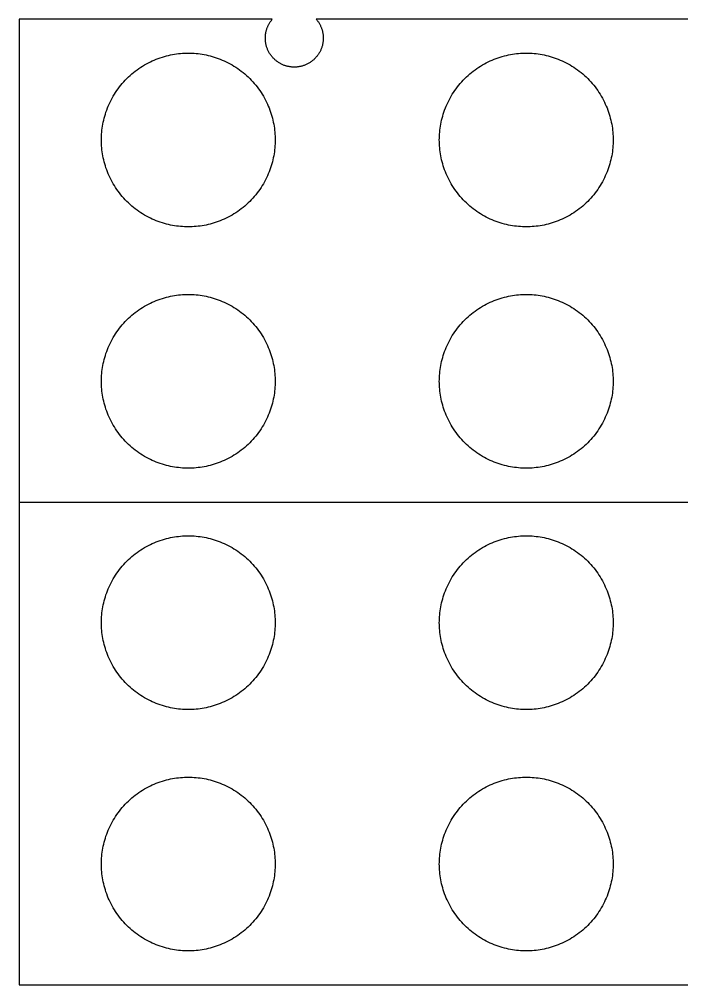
# Model space of a CAD drawing. Header units: millimetres. Extents: x -1467 to -767, y 409 to 909.
# Drawn here: x -1467 to -1124, y 409 to 909 of the extents above; entities that cross this region are included whole.
import ezdxf

# ---------------------------------------------------------------- set-up
doc = ezdxf.new("R2010")
doc.units = ezdxf.units.MM
doc.header["$MEASUREMENT"] = 0
doc.layers.add('Default', color=178, linetype='Continuous', true_color=0x000000)

msp = doc.modelspace()

# ---------------------------------------------------------------- linework, layer by layer
at = {"layer": 'Default'}
for points in [[(-1466.95, 908.7), (-1466.95, 408.7)], [(-1335.94, 908.7), (-1466.95, 908.7)], [(-1309.55, 898.94), (-1309.55, 898.61), (-1309.56, 898.27), (-1309.58, 897.93), (-1309.61, 897.59), (-1309.64, 897.25), (-1309.69, 896.91), (-1309.74, 896.56), (-1309.8, 896.21), (-1309.87, 895.86), (-1309.94, 895.51), (-1310.03, 895.16), (-1310.13, 894.81), (-1310.23, 894.46), (-1310.35, 894.11), (-1310.47, 893.77), (-1310.6, 893.42), (-1310.74, 893.07), (-1310.89, 892.73), (-1311.05, 892.39), (-1311.22, 892.05), (-1311.4, 891.72), (-1311.59, 891.38), (-1311.79, 891.06), (-1311.99, 890.73), (-1312.21, 890.41), (-1312.43, 890.1), (-1312.66, 889.79), (-1312.9, 889.49), (-1313.15, 889.19), (-1313.41, 888.9), (-1313.67, 888.61), (-1313.94, 888.33), (-1314.22, 888.06), (-1314.5, 887.8), (-1314.8, 887.54), (-1315.09, 887.3), (-1315.4, 887.06), (-1315.71, 886.82), (-1316.02, 886.6), (-1316.34, 886.39), (-1316.66, 886.18), (-1316.99, 885.98), (-1317.32, 885.8), (-1317.66, 885.62), (-1318, 885.45), (-1318.34, 885.29), (-1318.68, 885.14), (-1319.03, 884.99), (-1319.37, 884.86), (-1319.72, 884.74), (-1320.07, 884.62), (-1320.42, 884.52), (-1320.77, 884.42), (-1321.12, 884.34), (-1321.47, 884.26), (-1321.82, 884.19), (-1322.17, 884.13), (-1322.51, 884.08), (-1322.86, 884.04), (-1323.2, 884), (-1323.54, 883.97), (-1323.88, 883.96), (-1324.21, 883.94), (-1324.55, 883.94), (-1324.88, 883.94), (-1325.22, 883.96), (-1325.55, 883.97), (-1325.9, 884), (-1326.24, 884.04), (-1326.58, 884.08), (-1326.93, 884.13), (-1327.28, 884.19), (-1327.63, 884.26), (-1327.98, 884.34), (-1328.33, 884.42), (-1328.68, 884.52), (-1329.02, 884.62), (-1329.37, 884.74), (-1329.72, 884.86), (-1330.07, 884.99), (-1330.41, 885.14), (-1330.76, 885.29), (-1331.1, 885.45), (-1331.44, 885.62), (-1331.77, 885.8), (-1332.1, 885.98), (-1332.43, 886.18), (-1332.76, 886.39), (-1333.08, 886.6), (-1333.39, 886.82), (-1333.7, 887.06), (-1334, 887.3), (-1334.3, 887.54), (-1334.59, 887.8), (-1334.88, 888.06), (-1335.15, 888.33), (-1335.43, 888.61), (-1335.69, 888.9), (-1335.94, 889.19), (-1336.19, 889.49), (-1336.43, 889.79), (-1336.66, 890.1), (-1336.89, 890.41), (-1337.1, 890.73), (-1337.31, 891.06), (-1337.51, 891.38), (-1337.69, 891.72), (-1337.87, 892.05), (-1338.04, 892.39), (-1338.2, 892.73), (-1338.35, 893.07), (-1338.49, 893.42), (-1338.63, 893.77), (-1338.75, 894.11), (-1338.86, 894.46), (-1338.97, 894.81), (-1339.06, 895.16), (-1339.15, 895.51), (-1339.23, 895.86), (-1339.3, 896.21), (-1339.36, 896.56), (-1339.41, 896.91), (-1339.45, 897.25), (-1339.49, 897.59), (-1339.51, 897.93), (-1339.53, 898.27), (-1339.54, 898.61), (-1339.55, 898.94), (-1339.54, 899.24), (-1339.54, 899.55), (-1339.52, 899.85), (-1339.5, 900.16), (-1339.47, 900.47), (-1339.43, 900.78), (-1339.39, 901.1), (-1339.34, 901.41), (-1339.29, 901.73), (-1339.22, 902.05), (-1339.15, 902.36), (-1339.07, 902.68), (-1338.99, 903), (-1338.9, 903.31), (-1338.8, 903.63), (-1338.69, 903.95), (-1338.57, 904.26), (-1338.45, 904.58), (-1338.32, 904.89), (-1338.18, 905.2), (-1338.03, 905.51), (-1337.88, 905.82), (-1337.72, 906.12), (-1337.55, 906.42), (-1337.37, 906.72), (-1337.19, 907.02), (-1337, 907.31), (-1336.8, 907.6), (-1336.59, 907.88), (-1336.38, 908.16), (-1336.16, 908.43), (-1335.94, 908.7)], [(-766.95, 908.7), (-1313.16, 908.7)], [(-1313.16, 908.7), (-1312.93, 908.43), (-1312.72, 908.16), (-1312.5, 907.88), (-1312.3, 907.6), (-1312.1, 907.31), (-1311.91, 907.02), (-1311.72, 906.72), (-1311.55, 906.42), (-1311.38, 906.12), (-1311.22, 905.82), (-1311.06, 905.51), (-1310.92, 905.2), (-1310.78, 904.89), (-1310.65, 904.58), (-1310.52, 904.26), (-1310.41, 903.95), (-1310.3, 903.63), (-1310.2, 903.31), (-1310.11, 903), (-1310.02, 902.68), (-1309.94, 902.36), (-1309.87, 902.05), (-1309.81, 901.73), (-1309.75, 901.41), (-1309.7, 901.1), (-1309.66, 900.78), (-1309.63, 900.47), (-1309.6, 900.16), (-1309.58, 899.85), (-1309.56, 899.55), (-1309.55, 899.24), (-1309.55, 898.94)], [(-1466.95, 658.7), (-766.95, 658.7)], [(-1466.95, 408.7), (-766.95, 408.7)]]:
    msp.add_lwpolyline(points, dxfattribs=at)
for points in [[(-1334.45, 846.2), (-1334.46, 845.21), (-1334.49, 844.2), (-1334.55, 843.18), (-1334.63, 842.16), (-1334.74, 841.13), (-1334.86, 840.1), (-1335.02, 839.06), (-1335.2, 838.02), (-1335.41, 836.97), (-1335.64, 835.92), (-1335.9, 834.87), (-1336.19, 833.82), (-1336.5, 832.77), (-1336.84, 831.73), (-1337.21, 830.68), (-1337.61, 829.64), (-1338.03, 828.6), (-1338.49, 827.57), (-1338.97, 826.55), (-1339.48, 825.54), (-1340.01, 824.53), (-1340.58, 823.54), (-1341.17, 822.55), (-1341.78, 821.58), (-1342.43, 820.62), (-1343.1, 819.68), (-1343.79, 818.75), (-1344.51, 817.84), (-1345.26, 816.95), (-1346.02, 816.07), (-1346.82, 815.22), (-1347.63, 814.38), (-1348.46, 813.57), (-1349.32, 812.78), (-1350.19, 812.01), (-1351.08, 811.27), (-1352, 810.55), (-1352.92, 809.85), (-1353.87, 809.18), (-1354.82, 808.54), (-1355.8, 807.92), (-1356.78, 807.33), (-1357.77, 806.77), (-1358.78, 806.23), (-1359.79, 805.72), (-1360.82, 805.24), (-1361.85, 804.79), (-1362.88, 804.36), (-1363.92, 803.97), (-1364.97, 803.6), (-1366.02, 803.26), (-1367.07, 802.94), (-1368.12, 802.65), (-1369.17, 802.39), (-1370.21, 802.16), (-1371.26, 801.96), (-1372.3, 801.78), (-1373.34, 801.62), (-1374.38, 801.49), (-1375.4, 801.39), (-1376.43, 801.31), (-1377.44, 801.25), (-1378.45, 801.22), (-1379.45, 801.2), (-1380.45, 801.22), (-1381.45, 801.25), (-1382.47, 801.31), (-1383.49, 801.39), (-1384.52, 801.49), (-1385.55, 801.62), (-1386.59, 801.78), (-1387.64, 801.96), (-1388.68, 802.16), (-1389.73, 802.39), (-1390.78, 802.65), (-1391.83, 802.94), (-1392.88, 803.26), (-1393.93, 803.6), (-1394.97, 803.97), (-1396.01, 804.36), (-1397.05, 804.79), (-1398.08, 805.24), (-1399.1, 805.72), (-1400.12, 806.23), (-1401.12, 806.77), (-1402.12, 807.33), (-1403.1, 807.92), (-1404.07, 808.54), (-1405.03, 809.18), (-1405.97, 809.85), (-1406.9, 810.55), (-1407.81, 811.27), (-1408.7, 812.01), (-1409.58, 812.78), (-1410.43, 813.57), (-1411.27, 814.38), (-1412.08, 815.22), (-1412.87, 816.07), (-1413.64, 816.95), (-1414.38, 817.84), (-1415.1, 818.75), (-1415.8, 819.68), (-1416.47, 820.62), (-1417.11, 821.58), (-1417.73, 822.55), (-1418.32, 823.54), (-1418.88, 824.53), (-1419.42, 825.54), (-1419.93, 826.55), (-1420.41, 827.57), (-1420.86, 828.6), (-1421.29, 829.64), (-1421.69, 830.68), (-1422.06, 831.73), (-1422.4, 832.77), (-1422.71, 833.82), (-1423, 834.87), (-1423.26, 835.92), (-1423.49, 836.97), (-1423.7, 838.02), (-1423.88, 839.06), (-1424.03, 840.1), (-1424.16, 841.13), (-1424.27, 842.16), (-1424.35, 843.18), (-1424.4, 844.2), (-1424.44, 845.21), (-1424.45, 846.2), (-1424.44, 847.2), (-1424.4, 848.21), (-1424.35, 849.23), (-1424.27, 850.25), (-1424.16, 851.28), (-1424.03, 852.31), (-1423.88, 853.35), (-1423.7, 854.39), (-1423.49, 855.44), (-1423.26, 856.49), (-1423, 857.54), (-1422.71, 858.59), (-1422.4, 859.64), (-1422.06, 860.68), (-1421.69, 861.73), (-1421.29, 862.77), (-1420.86, 863.8), (-1420.41, 864.83), (-1419.93, 865.86), (-1419.42, 866.87), (-1418.88, 867.88), (-1418.32, 868.87), (-1417.73, 869.86), (-1417.11, 870.83), (-1416.47, 871.79), (-1415.8, 872.73), (-1415.1, 873.66), (-1414.38, 874.57), (-1413.64, 875.46), (-1412.87, 876.34), (-1412.08, 877.19), (-1411.27, 878.02), (-1410.43, 878.84), (-1409.58, 879.63), (-1408.7, 880.4), (-1407.81, 881.14), (-1406.9, 881.86), (-1405.97, 882.56), (-1405.03, 883.23), (-1404.07, 883.87), (-1403.1, 884.49), (-1402.12, 885.08), (-1401.12, 885.64), (-1400.12, 886.18), (-1399.1, 886.69), (-1398.08, 887.17), (-1397.05, 887.62), (-1396.01, 888.04), (-1394.97, 888.44), (-1393.93, 888.81), (-1392.88, 889.15), (-1391.83, 889.47), (-1390.78, 889.75), (-1389.73, 890.01), (-1388.68, 890.25), (-1387.64, 890.45), (-1386.59, 890.63), (-1385.55, 890.79), (-1384.52, 890.92), (-1383.49, 891.02), (-1382.47, 891.1), (-1381.45, 891.16), (-1380.45, 891.19), (-1379.45, 891.2), (-1378.45, 891.19), (-1377.44, 891.16), (-1376.43, 891.1), (-1375.4, 891.02), (-1374.38, 890.92), (-1373.34, 890.79), (-1372.3, 890.63), (-1371.26, 890.45), (-1370.21, 890.25), (-1369.17, 890.01), (-1368.12, 889.75), (-1367.07, 889.47), (-1366.02, 889.15), (-1364.97, 888.81), (-1363.92, 888.44), (-1362.88, 888.04), (-1361.85, 887.62), (-1360.82, 887.17), (-1359.79, 886.69), (-1358.78, 886.18), (-1357.77, 885.64), (-1356.78, 885.08), (-1355.8, 884.49), (-1354.82, 883.87), (-1353.87, 883.23), (-1352.92, 882.56), (-1352, 881.86), (-1351.08, 881.14), (-1350.19, 880.4), (-1349.32, 879.63), (-1348.46, 878.84), (-1347.63, 878.02), (-1346.82, 877.19), (-1346.02, 876.34), (-1345.26, 875.46), (-1344.51, 874.57), (-1343.79, 873.66), (-1343.1, 872.73), (-1342.43, 871.79), (-1341.78, 870.83), (-1341.17, 869.86), (-1340.58, 868.87), (-1340.01, 867.88), (-1339.48, 866.87), (-1338.97, 865.86), (-1338.49, 864.83), (-1338.03, 863.8), (-1337.61, 862.77), (-1337.21, 861.73), (-1336.84, 860.68), (-1336.5, 859.64), (-1336.19, 858.59), (-1335.9, 857.54), (-1335.64, 856.49), (-1335.41, 855.44), (-1335.2, 854.39), (-1335.02, 853.35), (-1334.86, 852.31), (-1334.74, 851.28), (-1334.63, 850.25), (-1334.55, 849.23), (-1334.49, 848.21), (-1334.46, 847.2)], [(-1159.45, 846.2), (-1159.46, 845.21), (-1159.49, 844.2), (-1159.55, 843.18), (-1159.63, 842.16), (-1159.74, 841.13), (-1159.86, 840.1), (-1160.02, 839.06), (-1160.2, 838.02), (-1160.41, 836.97), (-1160.64, 835.92), (-1160.9, 834.87), (-1161.19, 833.82), (-1161.5, 832.77), (-1161.84, 831.73), (-1162.21, 830.68), (-1162.61, 829.64), (-1163.03, 828.6), (-1163.49, 827.57), (-1163.97, 826.55), (-1164.48, 825.54), (-1165.01, 824.53), (-1165.58, 823.54), (-1166.17, 822.55), (-1166.78, 821.58), (-1167.43, 820.62), (-1168.1, 819.68), (-1168.79, 818.75), (-1169.51, 817.84), (-1170.26, 816.95), (-1171.02, 816.07), (-1171.82, 815.22), (-1172.63, 814.38), (-1173.46, 813.57), (-1174.32, 812.78), (-1175.19, 812.01), (-1176.08, 811.27), (-1177, 810.55), (-1177.92, 809.85), (-1178.87, 809.18), (-1179.82, 808.54), (-1180.8, 807.92), (-1181.78, 807.33), (-1182.77, 806.77), (-1183.78, 806.23), (-1184.79, 805.72), (-1185.82, 805.24), (-1186.85, 804.79), (-1187.88, 804.36), (-1188.92, 803.97), (-1189.97, 803.6), (-1191.02, 803.26), (-1192.07, 802.94), (-1193.12, 802.65), (-1194.17, 802.39), (-1195.21, 802.16), (-1196.26, 801.96), (-1197.3, 801.78), (-1198.34, 801.62), (-1199.38, 801.49), (-1200.4, 801.39), (-1201.43, 801.31), (-1202.44, 801.25), (-1203.45, 801.22), (-1204.45, 801.2), (-1205.45, 801.22), (-1206.45, 801.25), (-1207.47, 801.31), (-1208.49, 801.39), (-1209.52, 801.49), (-1210.55, 801.62), (-1211.59, 801.78), (-1212.64, 801.96), (-1213.68, 802.16), (-1214.73, 802.39), (-1215.78, 802.65), (-1216.83, 802.94), (-1217.88, 803.26), (-1218.93, 803.6), (-1219.97, 803.97), (-1221.01, 804.36), (-1222.05, 804.79), (-1223.08, 805.24), (-1224.1, 805.72), (-1225.12, 806.23), (-1226.12, 806.77), (-1227.12, 807.33), (-1228.1, 807.92), (-1229.07, 808.54), (-1230.03, 809.18), (-1230.97, 809.85), (-1231.9, 810.55), (-1232.81, 811.27), (-1233.7, 812.01), (-1234.58, 812.78), (-1235.43, 813.57), (-1236.27, 814.38), (-1237.08, 815.22), (-1237.87, 816.07), (-1238.64, 816.95), (-1239.38, 817.84), (-1240.1, 818.75), (-1240.8, 819.68), (-1241.47, 820.62), (-1242.11, 821.58), (-1242.73, 822.55), (-1243.32, 823.54), (-1243.88, 824.53), (-1244.42, 825.54), (-1244.93, 826.55), (-1245.41, 827.57), (-1245.86, 828.6), (-1246.29, 829.64), (-1246.69, 830.68), (-1247.06, 831.73), (-1247.4, 832.77), (-1247.71, 833.82), (-1248, 834.87), (-1248.26, 835.92), (-1248.49, 836.97), (-1248.7, 838.02), (-1248.88, 839.06), (-1249.03, 840.1), (-1249.16, 841.13), (-1249.27, 842.16), (-1249.35, 843.18), (-1249.4, 844.2), (-1249.44, 845.21), (-1249.45, 846.2), (-1249.44, 847.2), (-1249.4, 848.21), (-1249.35, 849.23), (-1249.27, 850.25), (-1249.16, 851.28), (-1249.03, 852.31), (-1248.88, 853.35), (-1248.7, 854.39), (-1248.49, 855.44), (-1248.26, 856.49), (-1248, 857.54), (-1247.71, 858.59), (-1247.4, 859.64), (-1247.06, 860.68), (-1246.69, 861.73), (-1246.29, 862.77), (-1245.86, 863.8), (-1245.41, 864.83), (-1244.93, 865.86), (-1244.42, 866.87), (-1243.88, 867.88), (-1243.32, 868.87), (-1242.73, 869.86), (-1242.11, 870.83), (-1241.47, 871.79), (-1240.8, 872.73), (-1240.1, 873.66), (-1239.38, 874.57), (-1238.64, 875.46), (-1237.87, 876.34), (-1237.08, 877.19), (-1236.27, 878.02), (-1235.43, 878.84), (-1234.58, 879.63), (-1233.7, 880.4), (-1232.81, 881.14), (-1231.9, 881.86), (-1230.97, 882.56), (-1230.03, 883.23), (-1229.07, 883.87), (-1228.1, 884.49), (-1227.12, 885.08), (-1226.12, 885.64), (-1225.12, 886.18), (-1224.1, 886.69), (-1223.08, 887.17), (-1222.05, 887.62), (-1221.01, 888.04), (-1219.97, 888.44), (-1218.93, 888.81), (-1217.88, 889.15), (-1216.83, 889.47), (-1215.78, 889.75), (-1214.73, 890.01), (-1213.68, 890.25), (-1212.64, 890.45), (-1211.59, 890.63), (-1210.55, 890.79), (-1209.52, 890.92), (-1208.49, 891.02), (-1207.47, 891.1), (-1206.45, 891.16), (-1205.45, 891.19), (-1204.45, 891.2), (-1203.45, 891.19), (-1202.44, 891.16), (-1201.43, 891.1), (-1200.4, 891.02), (-1199.38, 890.92), (-1198.34, 890.79), (-1197.3, 890.63), (-1196.26, 890.45), (-1195.21, 890.25), (-1194.17, 890.01), (-1193.12, 889.75), (-1192.07, 889.47), (-1191.02, 889.15), (-1189.97, 888.81), (-1188.92, 888.44), (-1187.88, 888.04), (-1186.85, 887.62), (-1185.82, 887.17), (-1184.79, 886.69), (-1183.78, 886.18), (-1182.77, 885.64), (-1181.78, 885.08), (-1180.8, 884.49), (-1179.82, 883.87), (-1178.87, 883.23), (-1177.92, 882.56), (-1177, 881.86), (-1176.08, 881.14), (-1175.19, 880.4), (-1174.32, 879.63), (-1173.46, 878.84), (-1172.63, 878.02), (-1171.82, 877.19), (-1171.02, 876.34), (-1170.26, 875.46), (-1169.51, 874.57), (-1168.79, 873.66), (-1168.1, 872.73), (-1167.43, 871.79), (-1166.78, 870.83), (-1166.17, 869.86), (-1165.58, 868.87), (-1165.01, 867.88), (-1164.48, 866.87), (-1163.97, 865.86), (-1163.49, 864.83), (-1163.03, 863.8), (-1162.61, 862.77), (-1162.21, 861.73), (-1161.84, 860.68), (-1161.5, 859.64), (-1161.19, 858.59), (-1160.9, 857.54), (-1160.64, 856.49), (-1160.41, 855.44), (-1160.2, 854.39), (-1160.02, 853.35), (-1159.86, 852.31), (-1159.74, 851.28), (-1159.63, 850.25), (-1159.55, 849.23), (-1159.49, 848.21), (-1159.46, 847.2)], [(-1334.45, 721.2), (-1334.46, 720.21), (-1334.49, 719.2), (-1334.55, 718.18), (-1334.63, 717.16), (-1334.74, 716.13), (-1334.86, 715.1), (-1335.02, 714.06), (-1335.2, 713.02), (-1335.41, 711.97), (-1335.64, 710.92), (-1335.9, 709.87), (-1336.19, 708.82), (-1336.5, 707.77), (-1336.84, 706.73), (-1337.21, 705.68), (-1337.61, 704.64), (-1338.03, 703.6), (-1338.49, 702.57), (-1338.97, 701.55), (-1339.48, 700.54), (-1340.01, 699.53), (-1340.58, 698.54), (-1341.17, 697.55), (-1341.78, 696.58), (-1342.43, 695.62), (-1343.1, 694.68), (-1343.79, 693.75), (-1344.51, 692.84), (-1345.26, 691.95), (-1346.02, 691.07), (-1346.82, 690.22), (-1347.63, 689.38), (-1348.46, 688.57), (-1349.32, 687.78), (-1350.19, 687.01), (-1351.08, 686.27), (-1352, 685.55), (-1352.92, 684.85), (-1353.87, 684.18), (-1354.82, 683.54), (-1355.8, 682.92), (-1356.78, 682.33), (-1357.77, 681.77), (-1358.78, 681.23), (-1359.79, 680.72), (-1360.82, 680.24), (-1361.85, 679.79), (-1362.88, 679.36), (-1363.92, 678.97), (-1364.97, 678.6), (-1366.02, 678.26), (-1367.07, 677.94), (-1368.12, 677.65), (-1369.17, 677.39), (-1370.21, 677.16), (-1371.26, 676.96), (-1372.3, 676.78), (-1373.34, 676.62), (-1374.38, 676.49), (-1375.4, 676.39), (-1376.43, 676.31), (-1377.44, 676.25), (-1378.45, 676.22), (-1379.45, 676.2), (-1380.45, 676.22), (-1381.45, 676.25), (-1382.47, 676.31), (-1383.49, 676.39), (-1384.52, 676.49), (-1385.55, 676.62), (-1386.59, 676.78), (-1387.64, 676.96), (-1388.68, 677.16), (-1389.73, 677.39), (-1390.78, 677.65), (-1391.83, 677.94), (-1392.88, 678.26), (-1393.93, 678.6), (-1394.97, 678.97), (-1396.01, 679.36), (-1397.05, 679.79), (-1398.08, 680.24), (-1399.1, 680.72), (-1400.12, 681.23), (-1401.12, 681.77), (-1402.12, 682.33), (-1403.1, 682.92), (-1404.07, 683.54), (-1405.03, 684.18), (-1405.97, 684.85), (-1406.9, 685.55), (-1407.81, 686.27), (-1408.7, 687.01), (-1409.58, 687.78), (-1410.43, 688.57), (-1411.27, 689.38), (-1412.08, 690.22), (-1412.87, 691.07), (-1413.64, 691.95), (-1414.38, 692.84), (-1415.1, 693.75), (-1415.8, 694.68), (-1416.47, 695.62), (-1417.11, 696.58), (-1417.73, 697.55), (-1418.32, 698.54), (-1418.88, 699.53), (-1419.42, 700.54), (-1419.93, 701.55), (-1420.41, 702.57), (-1420.86, 703.6), (-1421.29, 704.64), (-1421.69, 705.68), (-1422.06, 706.73), (-1422.4, 707.77), (-1422.71, 708.82), (-1423, 709.87), (-1423.26, 710.92), (-1423.49, 711.97), (-1423.7, 713.02), (-1423.88, 714.06), (-1424.03, 715.1), (-1424.16, 716.13), (-1424.27, 717.16), (-1424.35, 718.18), (-1424.4, 719.2), (-1424.44, 720.21), (-1424.45, 721.2), (-1424.44, 722.2), (-1424.4, 723.21), (-1424.35, 724.23), (-1424.27, 725.25), (-1424.16, 726.28), (-1424.03, 727.31), (-1423.88, 728.35), (-1423.7, 729.39), (-1423.49, 730.44), (-1423.26, 731.49), (-1423, 732.54), (-1422.71, 733.59), (-1422.4, 734.64), (-1422.06, 735.68), (-1421.69, 736.73), (-1421.29, 737.77), (-1420.86, 738.8), (-1420.41, 739.83), (-1419.93, 740.86), (-1419.42, 741.87), (-1418.88, 742.88), (-1418.32, 743.87), (-1417.73, 744.86), (-1417.11, 745.83), (-1416.47, 746.79), (-1415.8, 747.73), (-1415.1, 748.66), (-1414.38, 749.57), (-1413.64, 750.46), (-1412.87, 751.34), (-1412.08, 752.19), (-1411.27, 753.02), (-1410.43, 753.84), (-1409.58, 754.63), (-1408.7, 755.4), (-1407.81, 756.14), (-1406.9, 756.86), (-1405.97, 757.56), (-1405.03, 758.23), (-1404.07, 758.87), (-1403.1, 759.49), (-1402.12, 760.08), (-1401.12, 760.64), (-1400.12, 761.18), (-1399.1, 761.69), (-1398.08, 762.17), (-1397.05, 762.62), (-1396.01, 763.04), (-1394.97, 763.44), (-1393.93, 763.81), (-1392.88, 764.15), (-1391.83, 764.47), (-1390.78, 764.75), (-1389.73, 765.01), (-1388.68, 765.25), (-1387.64, 765.45), (-1386.59, 765.63), (-1385.55, 765.79), (-1384.52, 765.92), (-1383.49, 766.02), (-1382.47, 766.1), (-1381.45, 766.16), (-1380.45, 766.19), (-1379.45, 766.2), (-1378.45, 766.19), (-1377.44, 766.16), (-1376.43, 766.1), (-1375.4, 766.02), (-1374.38, 765.92), (-1373.34, 765.79), (-1372.3, 765.63), (-1371.26, 765.45), (-1370.21, 765.25), (-1369.17, 765.01), (-1368.12, 764.75), (-1367.07, 764.47), (-1366.02, 764.15), (-1364.97, 763.81), (-1363.92, 763.44), (-1362.88, 763.04), (-1361.85, 762.62), (-1360.82, 762.17), (-1359.79, 761.69), (-1358.78, 761.18), (-1357.77, 760.64), (-1356.78, 760.08), (-1355.8, 759.49), (-1354.82, 758.87), (-1353.87, 758.23), (-1352.92, 757.56), (-1352, 756.86), (-1351.08, 756.14), (-1350.19, 755.4), (-1349.32, 754.63), (-1348.46, 753.84), (-1347.63, 753.02), (-1346.82, 752.19), (-1346.02, 751.34), (-1345.26, 750.46), (-1344.51, 749.57), (-1343.79, 748.66), (-1343.1, 747.73), (-1342.43, 746.79), (-1341.78, 745.83), (-1341.17, 744.86), (-1340.58, 743.87), (-1340.01, 742.88), (-1339.48, 741.87), (-1338.97, 740.86), (-1338.49, 739.83), (-1338.03, 738.8), (-1337.61, 737.77), (-1337.21, 736.73), (-1336.84, 735.68), (-1336.5, 734.64), (-1336.19, 733.59), (-1335.9, 732.54), (-1335.64, 731.49), (-1335.41, 730.44), (-1335.2, 729.39), (-1335.02, 728.35), (-1334.86, 727.31), (-1334.74, 726.28), (-1334.63, 725.25), (-1334.55, 724.23), (-1334.49, 723.21), (-1334.46, 722.2)], [(-1159.45, 721.2), (-1159.46, 720.21), (-1159.49, 719.2), (-1159.55, 718.18), (-1159.63, 717.16), (-1159.74, 716.13), (-1159.86, 715.1), (-1160.02, 714.06), (-1160.2, 713.02), (-1160.41, 711.97), (-1160.64, 710.92), (-1160.9, 709.87), (-1161.19, 708.82), (-1161.5, 707.77), (-1161.84, 706.73), (-1162.21, 705.68), (-1162.61, 704.64), (-1163.03, 703.6), (-1163.49, 702.57), (-1163.97, 701.55), (-1164.48, 700.54), (-1165.01, 699.53), (-1165.58, 698.54), (-1166.17, 697.55), (-1166.78, 696.58), (-1167.43, 695.62), (-1168.1, 694.68), (-1168.79, 693.75), (-1169.51, 692.84), (-1170.26, 691.95), (-1171.02, 691.07), (-1171.82, 690.22), (-1172.63, 689.38), (-1173.46, 688.57), (-1174.32, 687.78), (-1175.19, 687.01), (-1176.08, 686.27), (-1177, 685.55), (-1177.92, 684.85), (-1178.87, 684.18), (-1179.82, 683.54), (-1180.8, 682.92), (-1181.78, 682.33), (-1182.77, 681.77), (-1183.78, 681.23), (-1184.79, 680.72), (-1185.82, 680.24), (-1186.85, 679.79), (-1187.88, 679.36), (-1188.92, 678.97), (-1189.97, 678.6), (-1191.02, 678.26), (-1192.07, 677.94), (-1193.12, 677.65), (-1194.17, 677.39), (-1195.21, 677.16), (-1196.26, 676.96), (-1197.3, 676.78), (-1198.34, 676.62), (-1199.38, 676.49), (-1200.4, 676.39), (-1201.43, 676.31), (-1202.44, 676.25), (-1203.45, 676.22), (-1204.45, 676.2), (-1205.45, 676.22), (-1206.45, 676.25), (-1207.47, 676.31), (-1208.49, 676.39), (-1209.52, 676.49), (-1210.55, 676.62), (-1211.59, 676.78), (-1212.64, 676.96), (-1213.68, 677.16), (-1214.73, 677.39), (-1215.78, 677.65), (-1216.83, 677.94), (-1217.88, 678.26), (-1218.93, 678.6), (-1219.97, 678.97), (-1221.01, 679.36), (-1222.05, 679.79), (-1223.08, 680.24), (-1224.1, 680.72), (-1225.12, 681.23), (-1226.12, 681.77), (-1227.12, 682.33), (-1228.1, 682.92), (-1229.07, 683.54), (-1230.03, 684.18), (-1230.97, 684.85), (-1231.9, 685.55), (-1232.81, 686.27), (-1233.7, 687.01), (-1234.58, 687.78), (-1235.43, 688.57), (-1236.27, 689.38), (-1237.08, 690.22), (-1237.87, 691.07), (-1238.64, 691.95), (-1239.38, 692.84), (-1240.1, 693.75), (-1240.8, 694.68), (-1241.47, 695.62), (-1242.11, 696.58), (-1242.73, 697.55), (-1243.32, 698.54), (-1243.88, 699.53), (-1244.42, 700.54), (-1244.93, 701.55), (-1245.41, 702.57), (-1245.86, 703.6), (-1246.29, 704.64), (-1246.69, 705.68), (-1247.06, 706.73), (-1247.4, 707.77), (-1247.71, 708.82), (-1248, 709.87), (-1248.26, 710.92), (-1248.49, 711.97), (-1248.7, 713.02), (-1248.88, 714.06), (-1249.03, 715.1), (-1249.16, 716.13), (-1249.27, 717.16), (-1249.35, 718.18), (-1249.4, 719.2), (-1249.44, 720.21), (-1249.45, 721.2), (-1249.44, 722.2), (-1249.4, 723.21), (-1249.35, 724.23), (-1249.27, 725.25), (-1249.16, 726.28), (-1249.03, 727.31), (-1248.88, 728.35), (-1248.7, 729.39), (-1248.49, 730.44), (-1248.26, 731.49), (-1248, 732.54), (-1247.71, 733.59), (-1247.4, 734.64), (-1247.06, 735.68), (-1246.69, 736.73), (-1246.29, 737.77), (-1245.86, 738.8), (-1245.41, 739.83), (-1244.93, 740.86), (-1244.42, 741.87), (-1243.88, 742.88), (-1243.32, 743.87), (-1242.73, 744.86), (-1242.11, 745.83), (-1241.47, 746.79), (-1240.8, 747.73), (-1240.1, 748.66), (-1239.38, 749.57), (-1238.64, 750.46), (-1237.87, 751.34), (-1237.08, 752.19), (-1236.27, 753.02), (-1235.43, 753.84), (-1234.58, 754.63), (-1233.7, 755.4), (-1232.81, 756.14), (-1231.9, 756.86), (-1230.97, 757.56), (-1230.03, 758.23), (-1229.07, 758.87), (-1228.1, 759.49), (-1227.12, 760.08), (-1226.12, 760.64), (-1225.12, 761.18), (-1224.1, 761.69), (-1223.08, 762.17), (-1222.05, 762.62), (-1221.01, 763.04), (-1219.97, 763.44), (-1218.93, 763.81), (-1217.88, 764.15), (-1216.83, 764.47), (-1215.78, 764.75), (-1214.73, 765.01), (-1213.68, 765.25), (-1212.64, 765.45), (-1211.59, 765.63), (-1210.55, 765.79), (-1209.52, 765.92), (-1208.49, 766.02), (-1207.47, 766.1), (-1206.45, 766.16), (-1205.45, 766.19), (-1204.45, 766.2), (-1203.45, 766.19), (-1202.44, 766.16), (-1201.43, 766.1), (-1200.4, 766.02), (-1199.38, 765.92), (-1198.34, 765.79), (-1197.3, 765.63), (-1196.26, 765.45), (-1195.21, 765.25), (-1194.17, 765.01), (-1193.12, 764.75), (-1192.07, 764.47), (-1191.02, 764.15), (-1189.97, 763.81), (-1188.92, 763.44), (-1187.88, 763.04), (-1186.85, 762.62), (-1185.82, 762.17), (-1184.79, 761.69), (-1183.78, 761.18), (-1182.77, 760.64), (-1181.78, 760.08), (-1180.8, 759.49), (-1179.82, 758.87), (-1178.87, 758.23), (-1177.92, 757.56), (-1177, 756.86), (-1176.08, 756.14), (-1175.19, 755.4), (-1174.32, 754.63), (-1173.46, 753.84), (-1172.63, 753.02), (-1171.82, 752.19), (-1171.02, 751.34), (-1170.26, 750.46), (-1169.51, 749.57), (-1168.79, 748.66), (-1168.1, 747.73), (-1167.43, 746.79), (-1166.78, 745.83), (-1166.17, 744.86), (-1165.58, 743.87), (-1165.01, 742.88), (-1164.48, 741.87), (-1163.97, 740.86), (-1163.49, 739.83), (-1163.03, 738.8), (-1162.61, 737.77), (-1162.21, 736.73), (-1161.84, 735.68), (-1161.5, 734.64), (-1161.19, 733.59), (-1160.9, 732.54), (-1160.64, 731.49), (-1160.41, 730.44), (-1160.2, 729.39), (-1160.02, 728.35), (-1159.86, 727.31), (-1159.74, 726.28), (-1159.63, 725.25), (-1159.55, 724.23), (-1159.49, 723.21), (-1159.46, 722.2)], [(-1334.45, 596.2), (-1334.46, 595.21), (-1334.49, 594.2), (-1334.55, 593.18), (-1334.63, 592.16), (-1334.74, 591.13), (-1334.86, 590.1), (-1335.02, 589.06), (-1335.2, 588.02), (-1335.41, 586.97), (-1335.64, 585.92), (-1335.9, 584.87), (-1336.19, 583.82), (-1336.5, 582.77), (-1336.84, 581.73), (-1337.21, 580.68), (-1337.61, 579.64), (-1338.03, 578.6), (-1338.49, 577.57), (-1338.97, 576.55), (-1339.48, 575.54), (-1340.01, 574.53), (-1340.58, 573.54), (-1341.17, 572.55), (-1341.78, 571.58), (-1342.43, 570.62), (-1343.1, 569.68), (-1343.79, 568.75), (-1344.51, 567.84), (-1345.26, 566.95), (-1346.02, 566.07), (-1346.82, 565.22), (-1347.63, 564.38), (-1348.46, 563.57), (-1349.32, 562.78), (-1350.19, 562.01), (-1351.08, 561.27), (-1352, 560.55), (-1352.92, 559.85), (-1353.87, 559.18), (-1354.82, 558.54), (-1355.8, 557.92), (-1356.78, 557.33), (-1357.77, 556.77), (-1358.78, 556.23), (-1359.79, 555.72), (-1360.82, 555.24), (-1361.85, 554.79), (-1362.88, 554.36), (-1363.92, 553.97), (-1364.97, 553.6), (-1366.02, 553.26), (-1367.07, 552.94), (-1368.12, 552.65), (-1369.17, 552.39), (-1370.21, 552.16), (-1371.26, 551.96), (-1372.3, 551.78), (-1373.34, 551.62), (-1374.38, 551.49), (-1375.4, 551.39), (-1376.43, 551.31), (-1377.44, 551.25), (-1378.45, 551.22), (-1379.45, 551.2), (-1380.45, 551.22), (-1381.45, 551.25), (-1382.47, 551.31), (-1383.49, 551.39), (-1384.52, 551.49), (-1385.55, 551.62), (-1386.59, 551.78), (-1387.64, 551.96), (-1388.68, 552.16), (-1389.73, 552.39), (-1390.78, 552.65), (-1391.83, 552.94), (-1392.88, 553.26), (-1393.93, 553.6), (-1394.97, 553.97), (-1396.01, 554.36), (-1397.05, 554.79), (-1398.08, 555.24), (-1399.1, 555.72), (-1400.12, 556.23), (-1401.12, 556.77), (-1402.12, 557.33), (-1403.1, 557.92), (-1404.07, 558.54), (-1405.03, 559.18), (-1405.97, 559.85), (-1406.9, 560.55), (-1407.81, 561.27), (-1408.7, 562.01), (-1409.58, 562.78), (-1410.43, 563.57), (-1411.27, 564.38), (-1412.08, 565.22), (-1412.87, 566.07), (-1413.64, 566.95), (-1414.38, 567.84), (-1415.1, 568.75), (-1415.8, 569.68), (-1416.47, 570.62), (-1417.11, 571.58), (-1417.73, 572.55), (-1418.32, 573.54), (-1418.88, 574.53), (-1419.42, 575.54), (-1419.93, 576.55), (-1420.41, 577.57), (-1420.86, 578.6), (-1421.29, 579.64), (-1421.69, 580.68), (-1422.06, 581.73), (-1422.4, 582.77), (-1422.71, 583.82), (-1423, 584.87), (-1423.26, 585.92), (-1423.49, 586.97), (-1423.7, 588.02), (-1423.88, 589.06), (-1424.03, 590.1), (-1424.16, 591.13), (-1424.27, 592.16), (-1424.35, 593.18), (-1424.4, 594.2), (-1424.44, 595.21), (-1424.45, 596.2), (-1424.44, 597.2), (-1424.4, 598.21), (-1424.35, 599.23), (-1424.27, 600.25), (-1424.16, 601.28), (-1424.03, 602.31), (-1423.88, 603.35), (-1423.7, 604.39), (-1423.49, 605.44), (-1423.26, 606.49), (-1423, 607.54), (-1422.71, 608.59), (-1422.4, 609.64), (-1422.06, 610.68), (-1421.69, 611.73), (-1421.29, 612.77), (-1420.86, 613.8), (-1420.41, 614.83), (-1419.93, 615.86), (-1419.42, 616.87), (-1418.88, 617.88), (-1418.32, 618.87), (-1417.73, 619.86), (-1417.11, 620.83), (-1416.47, 621.79), (-1415.8, 622.73), (-1415.1, 623.66), (-1414.38, 624.57), (-1413.64, 625.46), (-1412.87, 626.34), (-1412.08, 627.19), (-1411.27, 628.02), (-1410.43, 628.84), (-1409.58, 629.63), (-1408.7, 630.4), (-1407.81, 631.14), (-1406.9, 631.86), (-1405.97, 632.56), (-1405.03, 633.23), (-1404.07, 633.87), (-1403.1, 634.49), (-1402.12, 635.08), (-1401.12, 635.64), (-1400.12, 636.18), (-1399.1, 636.69), (-1398.08, 637.17), (-1397.05, 637.62), (-1396.01, 638.04), (-1394.97, 638.44), (-1393.93, 638.81), (-1392.88, 639.15), (-1391.83, 639.47), (-1390.78, 639.75), (-1389.73, 640.01), (-1388.68, 640.25), (-1387.64, 640.45), (-1386.59, 640.63), (-1385.55, 640.79), (-1384.52, 640.92), (-1383.49, 641.02), (-1382.47, 641.1), (-1381.45, 641.16), (-1380.45, 641.19), (-1379.45, 641.2), (-1378.45, 641.19), (-1377.44, 641.16), (-1376.43, 641.1), (-1375.4, 641.02), (-1374.38, 640.92), (-1373.34, 640.79), (-1372.3, 640.63), (-1371.26, 640.45), (-1370.21, 640.25), (-1369.17, 640.01), (-1368.12, 639.75), (-1367.07, 639.47), (-1366.02, 639.15), (-1364.97, 638.81), (-1363.92, 638.44), (-1362.88, 638.04), (-1361.85, 637.62), (-1360.82, 637.17), (-1359.79, 636.69), (-1358.78, 636.18), (-1357.77, 635.64), (-1356.78, 635.08), (-1355.8, 634.49), (-1354.82, 633.87), (-1353.87, 633.23), (-1352.92, 632.56), (-1352, 631.86), (-1351.08, 631.14), (-1350.19, 630.4), (-1349.32, 629.63), (-1348.46, 628.84), (-1347.63, 628.02), (-1346.82, 627.19), (-1346.02, 626.34), (-1345.26, 625.46), (-1344.51, 624.57), (-1343.79, 623.66), (-1343.1, 622.73), (-1342.43, 621.79), (-1341.78, 620.83), (-1341.17, 619.86), (-1340.58, 618.87), (-1340.01, 617.88), (-1339.48, 616.87), (-1338.97, 615.86), (-1338.49, 614.83), (-1338.03, 613.8), (-1337.61, 612.77), (-1337.21, 611.73), (-1336.84, 610.68), (-1336.5, 609.64), (-1336.19, 608.59), (-1335.9, 607.54), (-1335.64, 606.49), (-1335.41, 605.44), (-1335.2, 604.39), (-1335.02, 603.35), (-1334.86, 602.31), (-1334.74, 601.28), (-1334.63, 600.25), (-1334.55, 599.23), (-1334.49, 598.21), (-1334.46, 597.2)], [(-1159.45, 596.2), (-1159.46, 595.21), (-1159.49, 594.2), (-1159.55, 593.18), (-1159.63, 592.16), (-1159.74, 591.13), (-1159.86, 590.1), (-1160.02, 589.06), (-1160.2, 588.02), (-1160.41, 586.97), (-1160.64, 585.92), (-1160.9, 584.87), (-1161.19, 583.82), (-1161.5, 582.77), (-1161.84, 581.73), (-1162.21, 580.68), (-1162.61, 579.64), (-1163.03, 578.6), (-1163.49, 577.57), (-1163.97, 576.55), (-1164.48, 575.54), (-1165.01, 574.53), (-1165.58, 573.54), (-1166.17, 572.55), (-1166.78, 571.58), (-1167.43, 570.62), (-1168.1, 569.68), (-1168.79, 568.75), (-1169.51, 567.84), (-1170.26, 566.95), (-1171.02, 566.07), (-1171.82, 565.22), (-1172.63, 564.38), (-1173.46, 563.57), (-1174.32, 562.78), (-1175.19, 562.01), (-1176.08, 561.27), (-1177, 560.55), (-1177.92, 559.85), (-1178.87, 559.18), (-1179.82, 558.54), (-1180.8, 557.92), (-1181.78, 557.33), (-1182.77, 556.77), (-1183.78, 556.23), (-1184.79, 555.72), (-1185.82, 555.24), (-1186.85, 554.79), (-1187.88, 554.36), (-1188.92, 553.97), (-1189.97, 553.6), (-1191.02, 553.26), (-1192.07, 552.94), (-1193.12, 552.65), (-1194.17, 552.39), (-1195.21, 552.16), (-1196.26, 551.96), (-1197.3, 551.78), (-1198.34, 551.62), (-1199.38, 551.49), (-1200.4, 551.39), (-1201.43, 551.31), (-1202.44, 551.25), (-1203.45, 551.22), (-1204.45, 551.2), (-1205.45, 551.22), (-1206.45, 551.25), (-1207.47, 551.31), (-1208.49, 551.39), (-1209.52, 551.49), (-1210.55, 551.62), (-1211.59, 551.78), (-1212.64, 551.96), (-1213.68, 552.16), (-1214.73, 552.39), (-1215.78, 552.65), (-1216.83, 552.94), (-1217.88, 553.26), (-1218.93, 553.6), (-1219.97, 553.97), (-1221.01, 554.36), (-1222.05, 554.79), (-1223.08, 555.24), (-1224.1, 555.72), (-1225.12, 556.23), (-1226.12, 556.77), (-1227.12, 557.33), (-1228.1, 557.92), (-1229.07, 558.54), (-1230.03, 559.18), (-1230.97, 559.85), (-1231.9, 560.55), (-1232.81, 561.27), (-1233.7, 562.01), (-1234.58, 562.78), (-1235.43, 563.57), (-1236.27, 564.38), (-1237.08, 565.22), (-1237.87, 566.07), (-1238.64, 566.95), (-1239.38, 567.84), (-1240.1, 568.75), (-1240.8, 569.68), (-1241.47, 570.62), (-1242.11, 571.58), (-1242.73, 572.55), (-1243.32, 573.54), (-1243.88, 574.53), (-1244.42, 575.54), (-1244.93, 576.55), (-1245.41, 577.57), (-1245.86, 578.6), (-1246.29, 579.64), (-1246.69, 580.68), (-1247.06, 581.73), (-1247.4, 582.77), (-1247.71, 583.82), (-1248, 584.87), (-1248.26, 585.92), (-1248.49, 586.97), (-1248.7, 588.02), (-1248.88, 589.06), (-1249.03, 590.1), (-1249.16, 591.13), (-1249.27, 592.16), (-1249.35, 593.18), (-1249.4, 594.2), (-1249.44, 595.21), (-1249.45, 596.2), (-1249.44, 597.2), (-1249.4, 598.21), (-1249.35, 599.23), (-1249.27, 600.25), (-1249.16, 601.28), (-1249.03, 602.31), (-1248.88, 603.35), (-1248.7, 604.39), (-1248.49, 605.44), (-1248.26, 606.49), (-1248, 607.54), (-1247.71, 608.59), (-1247.4, 609.64), (-1247.06, 610.68), (-1246.69, 611.73), (-1246.29, 612.77), (-1245.86, 613.8), (-1245.41, 614.83), (-1244.93, 615.86), (-1244.42, 616.87), (-1243.88, 617.88), (-1243.32, 618.87), (-1242.73, 619.86), (-1242.11, 620.83), (-1241.47, 621.79), (-1240.8, 622.73), (-1240.1, 623.66), (-1239.38, 624.57), (-1238.64, 625.46), (-1237.87, 626.34), (-1237.08, 627.19), (-1236.27, 628.02), (-1235.43, 628.84), (-1234.58, 629.63), (-1233.7, 630.4), (-1232.81, 631.14), (-1231.9, 631.86), (-1230.97, 632.56), (-1230.03, 633.23), (-1229.07, 633.87), (-1228.1, 634.49), (-1227.12, 635.08), (-1226.12, 635.64), (-1225.12, 636.18), (-1224.1, 636.69), (-1223.08, 637.17), (-1222.05, 637.62), (-1221.01, 638.04), (-1219.97, 638.44), (-1218.93, 638.81), (-1217.88, 639.15), (-1216.83, 639.47), (-1215.78, 639.75), (-1214.73, 640.01), (-1213.68, 640.25), (-1212.64, 640.45), (-1211.59, 640.63), (-1210.55, 640.79), (-1209.52, 640.92), (-1208.49, 641.02), (-1207.47, 641.1), (-1206.45, 641.16), (-1205.45, 641.19), (-1204.45, 641.2), (-1203.45, 641.19), (-1202.44, 641.16), (-1201.43, 641.1), (-1200.4, 641.02), (-1199.38, 640.92), (-1198.34, 640.79), (-1197.3, 640.63), (-1196.26, 640.45), (-1195.21, 640.25), (-1194.17, 640.01), (-1193.12, 639.75), (-1192.07, 639.47), (-1191.02, 639.15), (-1189.97, 638.81), (-1188.92, 638.44), (-1187.88, 638.04), (-1186.85, 637.62), (-1185.82, 637.17), (-1184.79, 636.69), (-1183.78, 636.18), (-1182.77, 635.64), (-1181.78, 635.08), (-1180.8, 634.49), (-1179.82, 633.87), (-1178.87, 633.23), (-1177.92, 632.56), (-1177, 631.86), (-1176.08, 631.14), (-1175.19, 630.4), (-1174.32, 629.63), (-1173.46, 628.84), (-1172.63, 628.02), (-1171.82, 627.19), (-1171.02, 626.34), (-1170.26, 625.46), (-1169.51, 624.57), (-1168.79, 623.66), (-1168.1, 622.73), (-1167.43, 621.79), (-1166.78, 620.83), (-1166.17, 619.86), (-1165.58, 618.87), (-1165.01, 617.88), (-1164.48, 616.87), (-1163.97, 615.86), (-1163.49, 614.83), (-1163.03, 613.8), (-1162.61, 612.77), (-1162.21, 611.73), (-1161.84, 610.68), (-1161.5, 609.64), (-1161.19, 608.59), (-1160.9, 607.54), (-1160.64, 606.49), (-1160.41, 605.44), (-1160.2, 604.39), (-1160.02, 603.35), (-1159.86, 602.31), (-1159.74, 601.28), (-1159.63, 600.25), (-1159.55, 599.23), (-1159.49, 598.21), (-1159.46, 597.2)], [(-1334.45, 471.2), (-1334.46, 470.21), (-1334.49, 469.2), (-1334.55, 468.18), (-1334.63, 467.16), (-1334.74, 466.13), (-1334.86, 465.1), (-1335.02, 464.06), (-1335.2, 463.02), (-1335.41, 461.97), (-1335.64, 460.92), (-1335.9, 459.87), (-1336.19, 458.82), (-1336.5, 457.77), (-1336.84, 456.73), (-1337.21, 455.68), (-1337.61, 454.64), (-1338.03, 453.6), (-1338.49, 452.57), (-1338.97, 451.55), (-1339.48, 450.54), (-1340.01, 449.53), (-1340.58, 448.54), (-1341.17, 447.55), (-1341.78, 446.58), (-1342.43, 445.62), (-1343.1, 444.68), (-1343.79, 443.75), (-1344.51, 442.84), (-1345.26, 441.95), (-1346.02, 441.07), (-1346.82, 440.22), (-1347.63, 439.38), (-1348.46, 438.57), (-1349.32, 437.78), (-1350.19, 437.01), (-1351.08, 436.27), (-1352, 435.55), (-1352.92, 434.85), (-1353.87, 434.18), (-1354.82, 433.54), (-1355.8, 432.92), (-1356.78, 432.33), (-1357.77, 431.77), (-1358.78, 431.23), (-1359.79, 430.72), (-1360.82, 430.24), (-1361.85, 429.79), (-1362.88, 429.36), (-1363.92, 428.97), (-1364.97, 428.6), (-1366.02, 428.26), (-1367.07, 427.94), (-1368.12, 427.65), (-1369.17, 427.39), (-1370.21, 427.16), (-1371.26, 426.96), (-1372.3, 426.78), (-1373.34, 426.62), (-1374.38, 426.49), (-1375.4, 426.39), (-1376.43, 426.31), (-1377.44, 426.25), (-1378.45, 426.22), (-1379.45, 426.2), (-1380.45, 426.22), (-1381.45, 426.25), (-1382.47, 426.31), (-1383.49, 426.39), (-1384.52, 426.49), (-1385.55, 426.62), (-1386.59, 426.78), (-1387.64, 426.96), (-1388.68, 427.16), (-1389.73, 427.39), (-1390.78, 427.65), (-1391.83, 427.94), (-1392.88, 428.26), (-1393.93, 428.6), (-1394.97, 428.97), (-1396.01, 429.36), (-1397.05, 429.79), (-1398.08, 430.24), (-1399.1, 430.72), (-1400.12, 431.23), (-1401.12, 431.77), (-1402.12, 432.33), (-1403.1, 432.92), (-1404.07, 433.54), (-1405.03, 434.18), (-1405.97, 434.85), (-1406.9, 435.55), (-1407.81, 436.27), (-1408.7, 437.01), (-1409.58, 437.78), (-1410.43, 438.57), (-1411.27, 439.38), (-1412.08, 440.22), (-1412.87, 441.07), (-1413.64, 441.95), (-1414.38, 442.84), (-1415.1, 443.75), (-1415.8, 444.68), (-1416.47, 445.62), (-1417.11, 446.58), (-1417.73, 447.55), (-1418.32, 448.54), (-1418.88, 449.53), (-1419.42, 450.54), (-1419.93, 451.55), (-1420.41, 452.57), (-1420.86, 453.6), (-1421.29, 454.64), (-1421.69, 455.68), (-1422.06, 456.73), (-1422.4, 457.77), (-1422.71, 458.82), (-1423, 459.87), (-1423.26, 460.92), (-1423.49, 461.97), (-1423.7, 463.02), (-1423.88, 464.06), (-1424.03, 465.1), (-1424.16, 466.13), (-1424.27, 467.16), (-1424.35, 468.18), (-1424.4, 469.2), (-1424.44, 470.21), (-1424.45, 471.2), (-1424.44, 472.2), (-1424.4, 473.21), (-1424.35, 474.23), (-1424.27, 475.25), (-1424.16, 476.28), (-1424.03, 477.31), (-1423.88, 478.35), (-1423.7, 479.39), (-1423.49, 480.44), (-1423.26, 481.49), (-1423, 482.54), (-1422.71, 483.59), (-1422.4, 484.64), (-1422.06, 485.68), (-1421.69, 486.73), (-1421.29, 487.77), (-1420.86, 488.8), (-1420.41, 489.83), (-1419.93, 490.86), (-1419.42, 491.87), (-1418.88, 492.88), (-1418.32, 493.87), (-1417.73, 494.86), (-1417.11, 495.83), (-1416.47, 496.79), (-1415.8, 497.73), (-1415.1, 498.66), (-1414.38, 499.57), (-1413.64, 500.46), (-1412.87, 501.34), (-1412.08, 502.19), (-1411.27, 503.02), (-1410.43, 503.84), (-1409.58, 504.63), (-1408.7, 505.4), (-1407.81, 506.14), (-1406.9, 506.86), (-1405.97, 507.56), (-1405.03, 508.23), (-1404.07, 508.87), (-1403.1, 509.49), (-1402.12, 510.08), (-1401.12, 510.64), (-1400.12, 511.18), (-1399.1, 511.69), (-1398.08, 512.17), (-1397.05, 512.62), (-1396.01, 513.04), (-1394.97, 513.44), (-1393.93, 513.81), (-1392.88, 514.15), (-1391.83, 514.47), (-1390.78, 514.75), (-1389.73, 515.01), (-1388.68, 515.25), (-1387.64, 515.45), (-1386.59, 515.63), (-1385.55, 515.79), (-1384.52, 515.92), (-1383.49, 516.02), (-1382.47, 516.1), (-1381.45, 516.16), (-1380.45, 516.19), (-1379.45, 516.2), (-1378.45, 516.19), (-1377.44, 516.16), (-1376.43, 516.1), (-1375.4, 516.02), (-1374.38, 515.92), (-1373.34, 515.79), (-1372.3, 515.63), (-1371.26, 515.45), (-1370.21, 515.25), (-1369.17, 515.01), (-1368.12, 514.75), (-1367.07, 514.47), (-1366.02, 514.15), (-1364.97, 513.81), (-1363.92, 513.44), (-1362.88, 513.04), (-1361.85, 512.62), (-1360.82, 512.17), (-1359.79, 511.69), (-1358.78, 511.18), (-1357.77, 510.64), (-1356.78, 510.08), (-1355.8, 509.49), (-1354.82, 508.87), (-1353.87, 508.23), (-1352.92, 507.56), (-1352, 506.86), (-1351.08, 506.14), (-1350.19, 505.4), (-1349.32, 504.63), (-1348.46, 503.84), (-1347.63, 503.02), (-1346.82, 502.19), (-1346.02, 501.34), (-1345.26, 500.46), (-1344.51, 499.57), (-1343.79, 498.66), (-1343.1, 497.73), (-1342.43, 496.79), (-1341.78, 495.83), (-1341.17, 494.86), (-1340.58, 493.87), (-1340.01, 492.88), (-1339.48, 491.87), (-1338.97, 490.86), (-1338.49, 489.83), (-1338.03, 488.8), (-1337.61, 487.77), (-1337.21, 486.73), (-1336.84, 485.68), (-1336.5, 484.64), (-1336.19, 483.59), (-1335.9, 482.54), (-1335.64, 481.49), (-1335.41, 480.44), (-1335.2, 479.39), (-1335.02, 478.35), (-1334.86, 477.31), (-1334.74, 476.28), (-1334.63, 475.25), (-1334.55, 474.23), (-1334.49, 473.21), (-1334.46, 472.2)], [(-1159.45, 471.2), (-1159.46, 470.21), (-1159.49, 469.2), (-1159.55, 468.18), (-1159.63, 467.16), (-1159.74, 466.13), (-1159.86, 465.1), (-1160.02, 464.06), (-1160.2, 463.02), (-1160.41, 461.97), (-1160.64, 460.92), (-1160.9, 459.87), (-1161.19, 458.82), (-1161.5, 457.77), (-1161.84, 456.73), (-1162.21, 455.68), (-1162.61, 454.64), (-1163.03, 453.6), (-1163.49, 452.57), (-1163.97, 451.55), (-1164.48, 450.54), (-1165.01, 449.53), (-1165.58, 448.54), (-1166.17, 447.55), (-1166.78, 446.58), (-1167.43, 445.62), (-1168.1, 444.68), (-1168.79, 443.75), (-1169.51, 442.84), (-1170.26, 441.95), (-1171.02, 441.07), (-1171.82, 440.22), (-1172.63, 439.38), (-1173.46, 438.57), (-1174.32, 437.78), (-1175.19, 437.01), (-1176.08, 436.27), (-1177, 435.55), (-1177.92, 434.85), (-1178.87, 434.18), (-1179.82, 433.54), (-1180.8, 432.92), (-1181.78, 432.33), (-1182.77, 431.77), (-1183.78, 431.23), (-1184.79, 430.72), (-1185.82, 430.24), (-1186.85, 429.79), (-1187.88, 429.36), (-1188.92, 428.97), (-1189.97, 428.6), (-1191.02, 428.26), (-1192.07, 427.94), (-1193.12, 427.65), (-1194.17, 427.39), (-1195.21, 427.16), (-1196.26, 426.96), (-1197.3, 426.78), (-1198.34, 426.62), (-1199.38, 426.49), (-1200.4, 426.39), (-1201.43, 426.31), (-1202.44, 426.25), (-1203.45, 426.22), (-1204.45, 426.2), (-1205.45, 426.22), (-1206.45, 426.25), (-1207.47, 426.31), (-1208.49, 426.39), (-1209.52, 426.49), (-1210.55, 426.62), (-1211.59, 426.78), (-1212.64, 426.96), (-1213.68, 427.16), (-1214.73, 427.39), (-1215.78, 427.65), (-1216.83, 427.94), (-1217.88, 428.26), (-1218.93, 428.6), (-1219.97, 428.97), (-1221.01, 429.36), (-1222.05, 429.79), (-1223.08, 430.24), (-1224.1, 430.72), (-1225.12, 431.23), (-1226.12, 431.77), (-1227.12, 432.33), (-1228.1, 432.92), (-1229.07, 433.54), (-1230.03, 434.18), (-1230.97, 434.85), (-1231.9, 435.55), (-1232.81, 436.27), (-1233.7, 437.01), (-1234.58, 437.78), (-1235.43, 438.57), (-1236.27, 439.38), (-1237.08, 440.22), (-1237.87, 441.07), (-1238.64, 441.95), (-1239.38, 442.84), (-1240.1, 443.75), (-1240.8, 444.68), (-1241.47, 445.62), (-1242.11, 446.58), (-1242.73, 447.55), (-1243.32, 448.54), (-1243.88, 449.53), (-1244.42, 450.54), (-1244.93, 451.55), (-1245.41, 452.57), (-1245.86, 453.6), (-1246.29, 454.64), (-1246.69, 455.68), (-1247.06, 456.73), (-1247.4, 457.77), (-1247.71, 458.82), (-1248, 459.87), (-1248.26, 460.92), (-1248.49, 461.97), (-1248.7, 463.02), (-1248.88, 464.06), (-1249.03, 465.1), (-1249.16, 466.13), (-1249.27, 467.16), (-1249.35, 468.18), (-1249.4, 469.2), (-1249.44, 470.21), (-1249.45, 471.2), (-1249.44, 472.2), (-1249.4, 473.21), (-1249.35, 474.23), (-1249.27, 475.25), (-1249.16, 476.28), (-1249.03, 477.31), (-1248.88, 478.35), (-1248.7, 479.39), (-1248.49, 480.44), (-1248.26, 481.49), (-1248, 482.54), (-1247.71, 483.59), (-1247.4, 484.64), (-1247.06, 485.68), (-1246.69, 486.73), (-1246.29, 487.77), (-1245.86, 488.8), (-1245.41, 489.83), (-1244.93, 490.86), (-1244.42, 491.87), (-1243.88, 492.88), (-1243.32, 493.87), (-1242.73, 494.86), (-1242.11, 495.83), (-1241.47, 496.79), (-1240.8, 497.73), (-1240.1, 498.66), (-1239.38, 499.57), (-1238.64, 500.46), (-1237.87, 501.34), (-1237.08, 502.19), (-1236.27, 503.02), (-1235.43, 503.84), (-1234.58, 504.63), (-1233.7, 505.4), (-1232.81, 506.14), (-1231.9, 506.86), (-1230.97, 507.56), (-1230.03, 508.23), (-1229.07, 508.87), (-1228.1, 509.49), (-1227.12, 510.08), (-1226.12, 510.64), (-1225.12, 511.18), (-1224.1, 511.69), (-1223.08, 512.17), (-1222.05, 512.62), (-1221.01, 513.04), (-1219.97, 513.44), (-1218.93, 513.81), (-1217.88, 514.15), (-1216.83, 514.47), (-1215.78, 514.75), (-1214.73, 515.01), (-1213.68, 515.25), (-1212.64, 515.45), (-1211.59, 515.63), (-1210.55, 515.79), (-1209.52, 515.92), (-1208.49, 516.02), (-1207.47, 516.1), (-1206.45, 516.16), (-1205.45, 516.19), (-1204.45, 516.2), (-1203.45, 516.19), (-1202.44, 516.16), (-1201.43, 516.1), (-1200.4, 516.02), (-1199.38, 515.92), (-1198.34, 515.79), (-1197.3, 515.63), (-1196.26, 515.45), (-1195.21, 515.25), (-1194.17, 515.01), (-1193.12, 514.75), (-1192.07, 514.47), (-1191.02, 514.15), (-1189.97, 513.81), (-1188.92, 513.44), (-1187.88, 513.04), (-1186.85, 512.62), (-1185.82, 512.17), (-1184.79, 511.69), (-1183.78, 511.18), (-1182.77, 510.64), (-1181.78, 510.08), (-1180.8, 509.49), (-1179.82, 508.87), (-1178.87, 508.23), (-1177.92, 507.56), (-1177, 506.86), (-1176.08, 506.14), (-1175.19, 505.4), (-1174.32, 504.63), (-1173.46, 503.84), (-1172.63, 503.02), (-1171.82, 502.19), (-1171.02, 501.34), (-1170.26, 500.46), (-1169.51, 499.57), (-1168.79, 498.66), (-1168.1, 497.73), (-1167.43, 496.79), (-1166.78, 495.83), (-1166.17, 494.86), (-1165.58, 493.87), (-1165.01, 492.88), (-1164.48, 491.87), (-1163.97, 490.86), (-1163.49, 489.83), (-1163.03, 488.8), (-1162.61, 487.77), (-1162.21, 486.73), (-1161.84, 485.68), (-1161.5, 484.64), (-1161.19, 483.59), (-1160.9, 482.54), (-1160.64, 481.49), (-1160.41, 480.44), (-1160.2, 479.39), (-1160.02, 478.35), (-1159.86, 477.31), (-1159.74, 476.28), (-1159.63, 475.25), (-1159.55, 474.23), (-1159.49, 473.21), (-1159.46, 472.2)]]:
    msp.add_lwpolyline(points, close=True, dxfattribs=at)

doc.saveas('drawing.dxf')
